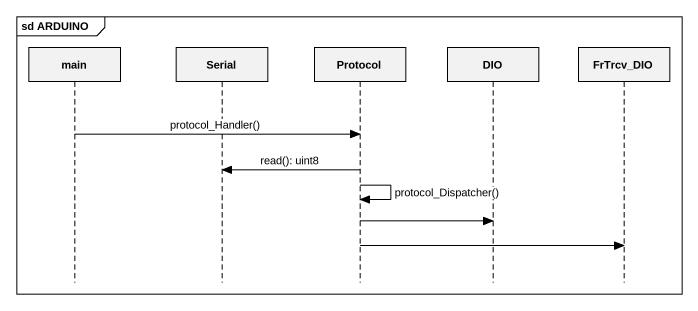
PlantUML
@startuml
mainframe sd ARDUINO
hide footbox
participant main
participant Serial
participant "Protocol" as Protocol_
participant DIO
participant FrTrcv_DIO

main -> Protocol_ : protocol_Handler()
Protocol_ -> Serial : read(): uint8
Protocol_ -> Protocol_ : protocol_Dispatcher()
Protocol_ -> DIO
Protocol_ -> FrTrcv_DIO
@enduml
